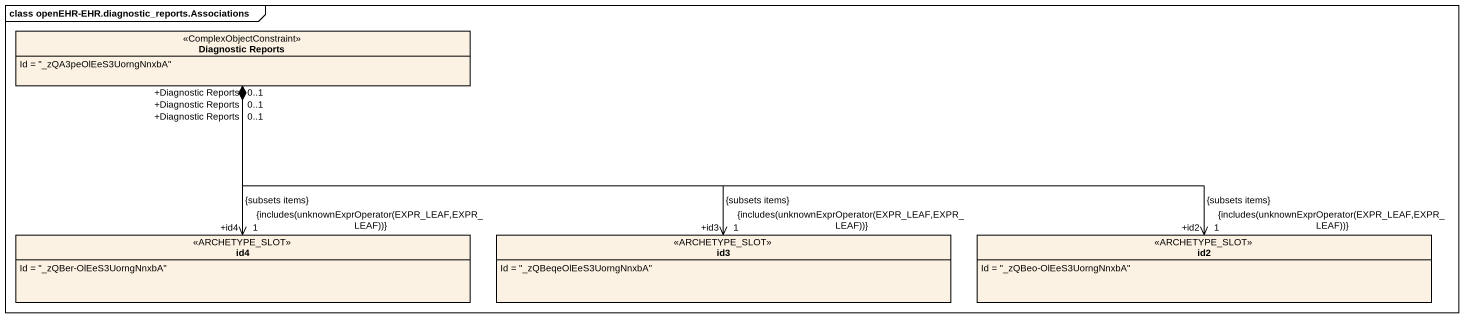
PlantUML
@startuml
mainframe class openEHR-EHR.diagnostic_reports.Associations
hide circle
hide empty members
class "Diagnostic Reports" as Diagnostic_Reports <<ComplexObjectConstraint>> {
  Id = "_zQA3peOlEeS3UorngNnxbA"
}
class id4 <<ARCHETYPE_SLOT>> {
  Id = "_zQBer-OlEeS3UorngNnxbA"
}
class id3 <<ARCHETYPE_SLOT>> {
  Id = "_zQBeqeOlEeS3UorngNnxbA"
}
class id2 <<ARCHETYPE_SLOT>> {
  Id = "_zQBeo-OlEeS3UorngNnxbA"
}
Diagnostic_Reports "+Diagnostic Reports\n0..1" *--> "+id4\n1\n{includes(unknownExprOperator(EXPR_LEAF,EXPR_LEAF))}\n{subsets items}" id4
Diagnostic_Reports "+Diagnostic Reports\n0..1" *-right-> "+id3\n1\n{includes(unknownExprOperator(EXPR_LEAF,EXPR_LEAF))}\n{subsets items}" id3
Diagnostic_Reports "+Diagnostic Reports\n0..1" *-right-> "+id2\n1\n{includes(unknownExprOperator(EXPR_LEAF,EXPR_LEAF))}\n{subsets items}" id2
@enduml
